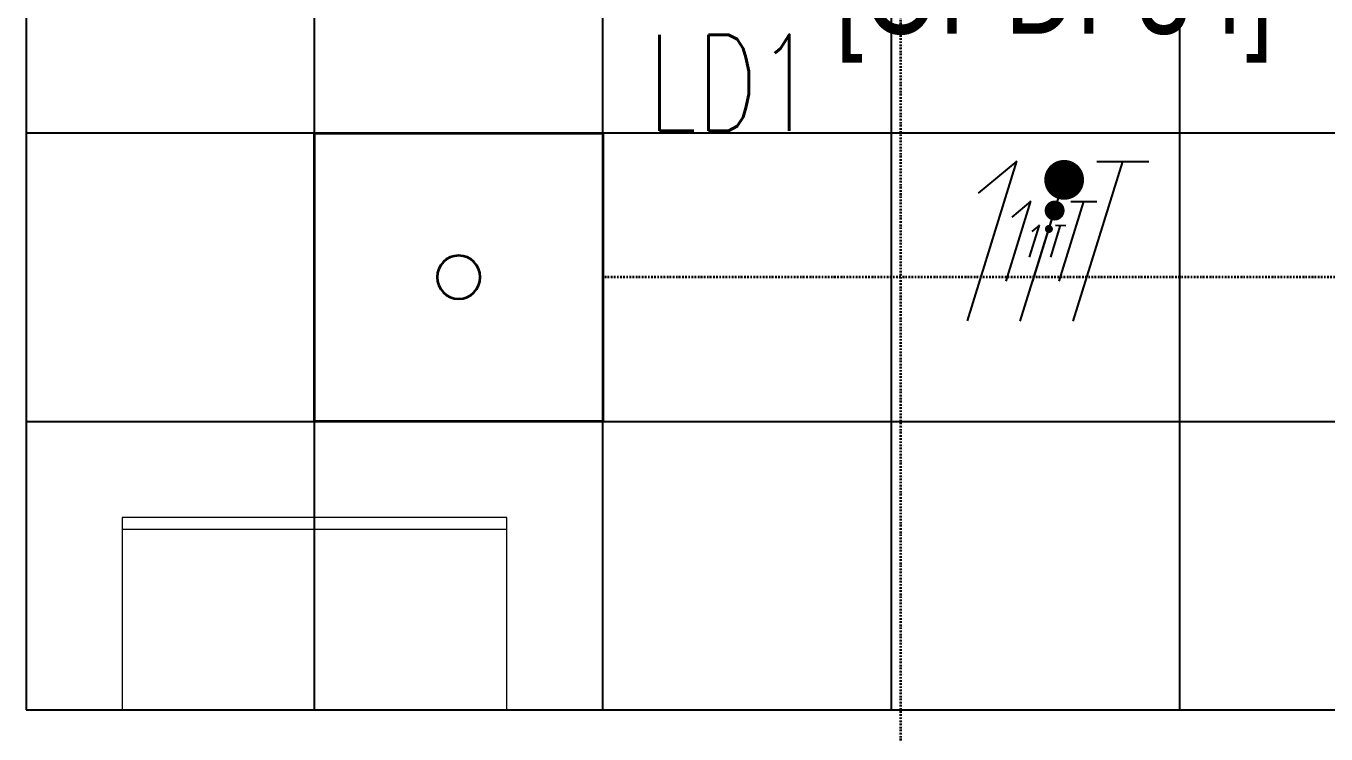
# Model space of a CAD drawing. Extents: x -12260 to 184725, y -29287 to 19916.
# Drawn here: x 38576 to 41280, y -6150 to -4678 of the extents above; entities that cross this region are included whole.
import ezdxf
from ezdxf.enums import TextEntityAlignment as Align

# ---------------------------------------------------------------- set-up
doc = ezdxf.new("R2010")
doc.units = 0
doc.header["$LTSCALE"] = 0.25
doc.linetypes.add('DASHDOT', pattern=[25.4, 12.7, -6.35, 0, -6.35])
for name, color, linetype, lineweight in [('01-First Floor-FUR$0$72_EGR_BASE_TEXT', 252, 'Continuous', 5), ('01-First Floor-FUR$0$LOADING', 253, 'Continuous', 5), ('01-First Floor-FUR$0$Walls', 251, 'Continuous', 5), ('E-LITE-CIRC-NUMB', 6, 'Continuous', 25), ('E-LITE-CLNG', 150, 'Continuous', 35), ('E-LITE-CLNG-CNDT', 6, 'DASHDOT', 35), ('E-LITE-CTRL', 6, 'Continuous', 25), ('E-LITE-IDEN', 6, 'Continuous', 25), ('E-POWR-WIRE', 6, 'Continuous', 25), ('E-POWR-WIRE @ 100', 6, 'Continuous', 25), ('E-POWR-WIRE @ 20', 6, 'Continuous', 25), ('E-POWR-WIRE @ 50', 6, 'Continuous', 25)]:
    doc.layers.add(name, color=color, linetype=linetype, lineweight=lineweight)
doc.layers.add('01-First Floor-FUR$0$FALSE CEILING', color=251, linetype='Continuous')
doc.styles.add('01-First Floor-FUR$0$X3G_ENTITY_9F38', font='swisscl.ttf', dxfattribs={"height": 0.2})
doc.styles.add('DC_SIMPLEX', font='SIMPLEX.shx', dxfattribs={"width": 0.7})

# ---------------------------------------------------------------- blocks, each defined once
blk = doc.blocks.new('*U24')
blk.add_lwpolyline([(-300, 300), (-300, -300), (300, -300), (300, 300)], close=True)
blk.add_circle((0, 0), 45)
at = {"layer": 'E-LITE-CIRC-NUMB', "style": 'DC_SIMPLEX', "width": 0.7, "flags": 8}
blk.add_attdef('CIRCUIT', text='', height=200, rotation=0, dxfattribs=at).set_placement((-473.9, 300), align=Align.RIGHT)
at = {"layer": 'E-LITE-CTRL', "style": 'DC_SIMPLEX', "width": 0.7, "flags": 8}
blk.add_attdef('CONTROL', (1118.9, -935), '', height=200, rotation=360, dxfattribs=at)
at = {"layer": 'E-LITE-IDEN', "style": 'DC_SIMPLEX', "width": 0.7, "flags": 8}
blk.add_attdef('TYPE', (460.4, 457.6), '', height=200, rotation=360, dxfattribs=at)
blk = doc.blocks.new('*U39')
for p, q in [((-1.617, -1.658), (-0.587, 1.663)), ((-0.587, 1.663), (-1.389, 1.004)), ((-0.515, -1.66), (0.515, 1.66)), ((0.587, -1.663), (1.617, 1.658)), ((1.078, 1.659), (2.157, 1.657))]:
    blk.add_line(p, q)
at = {"const_width": 0.414}
blk.add_lwpolyline([(0.19, 1.278, 1), (0.604, 1.277, 1)], format="xyb", close=True, dxfattribs=at)
blk = doc.blocks.new('*U851')
at = {"layer": 'E-POWR-WIRE @ 100', "xscale": 100, "yscale": 100, "zscale": 100}
blk.add_blockref('*U39', (40695.8, -5125.3, -0.1), dxfattribs=at)
at = {"layer": 'E-POWR-WIRE @ 20', "xscale": 20, "yscale": 20, "zscale": 20}
blk.add_blockref('*U39', (40695.8, -5125.3, -0.1), dxfattribs=at)
at = {"layer": 'E-POWR-WIRE @ 50', "xscale": 50, "yscale": 50, "zscale": 50}
blk.add_blockref('*U39', (40695.8, -5125.3, -0.1), dxfattribs=at)
blk = doc.blocks.new('01-First Floor-FUR$0$GF21027-P')
at = {"layer": '01-First Floor-FUR$0$LOADING'}
for p, q in [((0.4, 0.4), (-0.4, 0.4)), ((-0.4, 0.4), (-0.4, 0)), ((0.4, 0), (0.4, 0.4)), ((-0.4, 0.025), (0.4, 0.025)), ((-0.4, 0), (0.4, 0))]:
    blk.add_line(p, q, dxfattribs=at)
blk = doc.blocks.new('01-First Floor-FUR')
at = {"layer": '01-First Floor-FUR$0$FALSE CEILING', "linetype": 'Continuous'}
for p, q in [((39176, -6100), (39176, -2810)), ((39776, -6100), (39776, -2810)), ((40376, -6100), (40376, -2810)), ((40976, -6100), (40976, -2810)), ((38576, -4900), (42776, -4900)), ((38576, -5500), (42776, -5500))]:
    blk.add_line(p, q, dxfattribs=at)
at = {"layer": '01-First Floor-FUR$0$FALSE CEILING'}
blk.add_lwpolyline([(38576, -6100), (42776, -6100), (42776, -2810), (38576, -2810)], close=True, dxfattribs=at)
at = {"layer": '01-First Floor-FUR$0$Walls'}
for p in [(38576, -2810), (41388.7, -6100.3, 0)]:
    blk.add_line(p, (38576, -6100), dxfattribs=at)
at = {"layer": '01-First Floor-FUR$0$LOADING', "color": 1, "xscale": 1000, "yscale": 1000, "zscale": 1000, "rotation": 180.0000000209116}
blk.add_blockref('01-First Floor-FUR$0$GF21027-P', (39176, -5700, -0.1), dxfattribs=at)
at = {"layer": '01-First Floor-FUR$0$72_EGR_BASE_TEXT', "insert": (40715, -4493.6), "char_height": 200, "attachment_point": 2, "style": '01-First Floor-FUR$0$X3G_ENTITY_9F38'}
blk.add_mtext('[OPDF34]', dxfattribs=at)

msp = doc.modelspace()

# ---------------------------------------------------------------- linework, layer by layer
at = {"layer": 'E-LITE-CLNG-CNDT', "color": 1, "elevation": -0.1}
msp.add_lwpolyline([(41566.2, -6721.9), (40496, -6721.9, -0.414214), (40396, -6621.9), (40396, -3481.9, 0.414214), (40296, -3381.9), (39766.2, -3381.9)], format="xyb", dxfattribs=at)
at = {"layer": 'E-LITE-CLNG-CNDT'}
msp.add_lwpolyline([(41576, -5200.1), (39776, -5200.1)], dxfattribs=at)

# ---------------------------------------------------------------- block references
at = {"layer": 'E-LITE-CLNG'}
ref = msp.add_blockref('*U24', (39476, -5200.1), dxfattribs=dict(at, xscale=-1))
ref.add_attrib('TYPE', 'LD1', (39869.5, -4895.6), dxfattribs={"layer": 'E-LITE-IDEN', "height": 200, "rotation": 0, "style": 'DC_SIMPLEX', "width": 0.7, "flags": 8})
at = {"layer": 'E-LITE-CLNG-CNDT'}
msp.add_blockref('01-First Floor-FUR', (0, 0), dxfattribs=at)
at = {"layer": 'E-POWR-WIRE'}
msp.add_blockref('*U851', (0, 0), dxfattribs=at)

doc.saveas('drawing.dxf')
